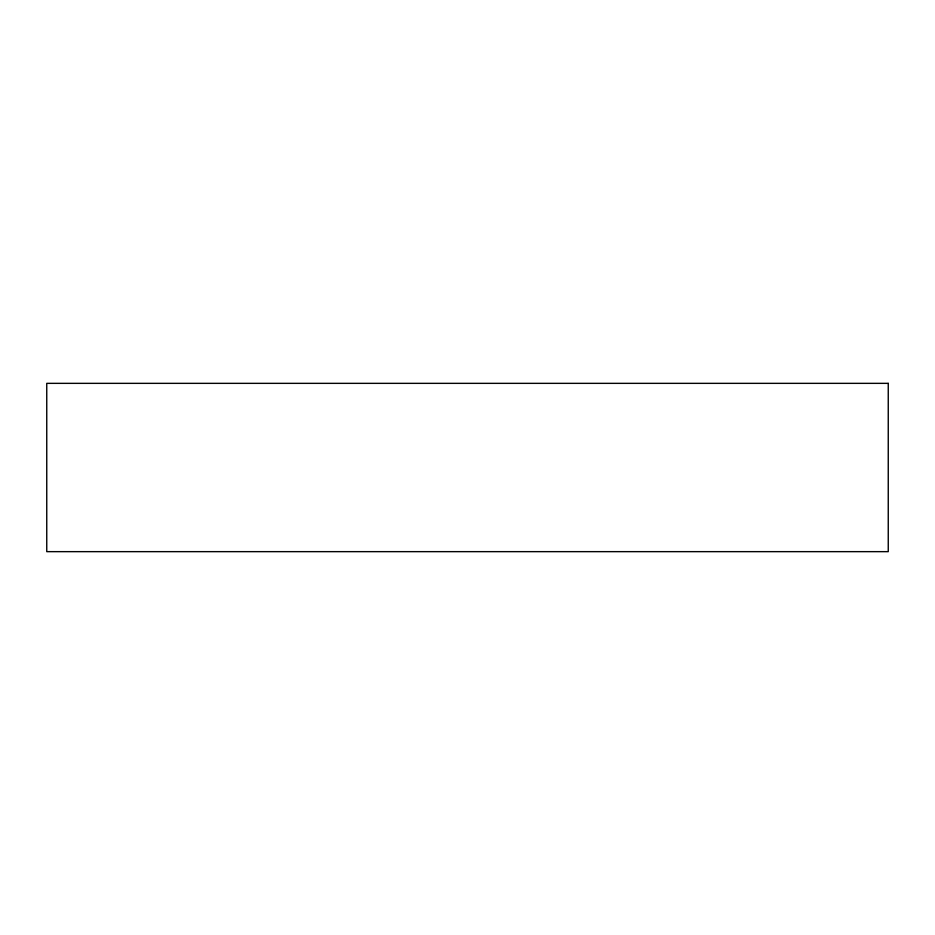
<?xml version="1.0" encoding="UTF-8"?>
<svg xmlns="http://www.w3.org/2000/svg" width="935" height="935" viewBox="0 0 935 935"><rect width="100%" height="100%" fill="white"/><g stroke="black" fill="none" stroke-linecap="round" stroke-linejoin="round"><path stroke-width="1.4" d="M888.25 383.35L46.75 383.35L46.75 551.65L888.25 551.65L888.25 383.35"/></g></svg>
